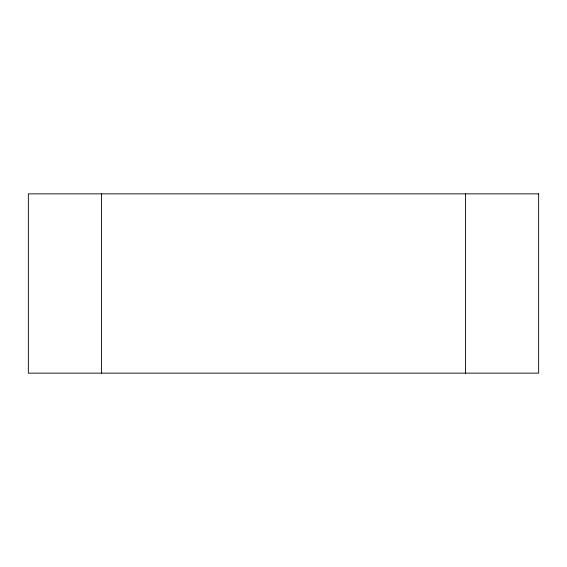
<?xml version="1.0" encoding="UTF-8"?>
<svg xmlns="http://www.w3.org/2000/svg" width="567" height="567" viewBox="0 0 567 567"><rect width="100%" height="100%" fill="white"/><g stroke="black" fill="none" stroke-linecap="round" stroke-linejoin="round"><path stroke-width="0.85" d="M465.542 193.857L465.542 373.143M101.458 193.857L101.458 373.143M538.65 193.857L28.35 193.857L28.35 373.143L538.65 373.143L538.65 193.857"/></g></svg>
